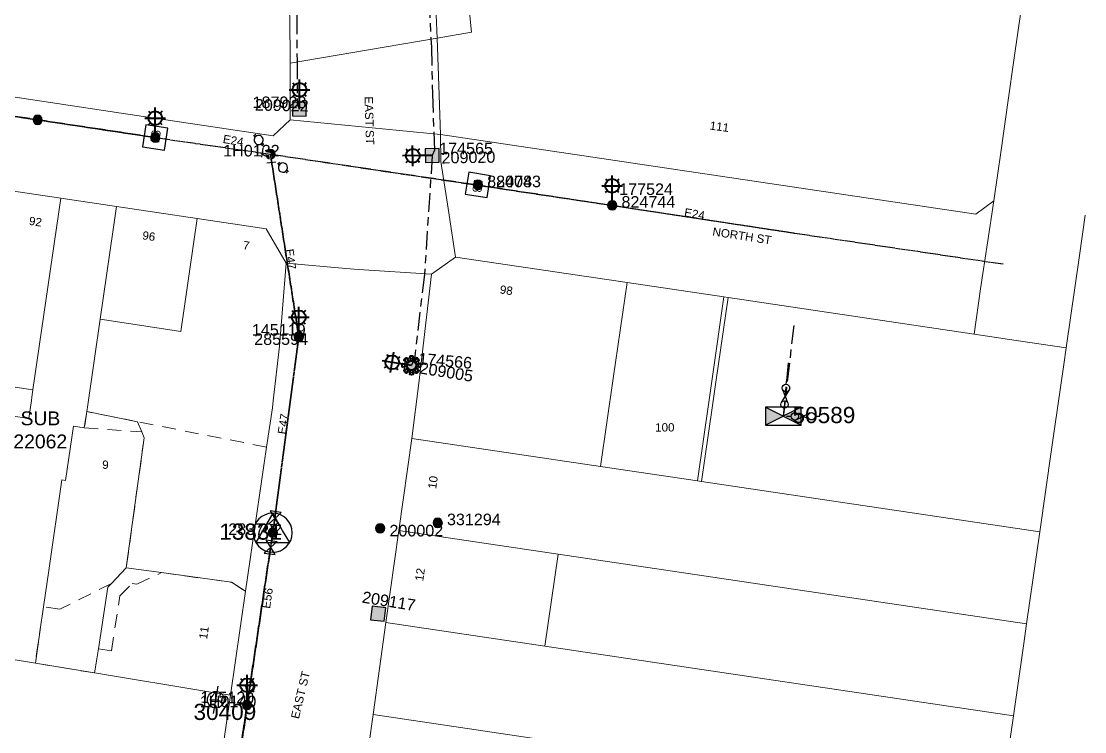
# Model space of a CAD drawing. Header units: metres. Extents: x 280706 to 281640, y 6137848 to 6138622.
# Drawn here: x 281097.3 to 281327.6, y 6138304.7 to 6138458.5 of the extents above; entities that cross this region are included whole.
import ezdxf
from ezdxf.enums import TextEntityAlignment as Align

# ---------------------------------------------------------------- set-up
doc = ezdxf.new("R2010")
doc.units = ezdxf.units.M
for name, pattern in [('Cable Exist OH', [1, 1, 0]), ('Cable Exist UG', [8.2, 4, -1.2, 1.8, -1.2]), ('Dash', [5, 3, -2])]:
    doc.linetypes.add(name, pattern=pattern)
doc.layers.get('0').update_dxf_attribs({"color": 6})
for name, color, linetype, lineweight in [('Cadastre Easements_SP_EXT', 9, 'Continuous', 5), ('Cadastre Land Parcels_SP_EXT', 9, 'Continuous', 5), ('Cadastre Roads_SP_EXT', 9, 'Continuous', 5)]:
    doc.layers.add(name, color=color, linetype=linetype, lineweight=lineweight)
for name, color, linetype in [('Equip_LV_EXT', 7, 'Continuous'), ('Equip_SP_HV_EXT', 7, 'Continuous'), ('Equip_SP_LV_EXT', 7, 'Continuous'), ('Equip_SP_SL_EXT', 7, 'Continuous'), ('Mains_HV_EXT', 7, 'Continuous'), ('Mains_LV_EXT', 7, 'Continuous'), ('Mains_SL_EXT', 7, 'Continuous'), ('Notes_HV_MISC', 7, 'Continuous'), ('OH_Details_SP_MISC', 7, 'Continuous'), ('Sub_SP_EXT', 7, 'Continuous'), ('Sub_SP_TR_HV_LV_EXT', 7, 'Continuous'), ('SupportsOH_SP_TR_HV_LV_SL_EXT', 7, 'Continuous'), ('SupportsUG_SP_LV_SL_EXT', 7, 'Continuous')]:
    doc.layers.add(name, color=color, linetype=linetype)
doc.styles.add('COLUMN_LABEL', font='arial.ttf')
doc.styles.add('HVSW_LABEL', font='arial.ttf')
doc.styles.add('iecARIAL', font='arial.ttf', dxfattribs={"height": 2})
doc.styles.add('POLE_LABEL', font='arial.ttf')
doc.styles.get("Standard").update_dxf_attribs({"font": 'arial.ttf'})

# ---------------------------------------------------------------- blocks, each defined once
blk = doc.blocks.new('SUB_POLE_EXT')
blk.add_wipeout([(0, 4.22), (0.42, 4.2), (0.83, 4.14), (1.21, 4.05), (1.62, 3.9), (1.99, 3.72), (2.35, 3.51), (2.68, 3.26), (2.99, 2.99), (3.28, 2.66), (3.52, 2.34), (3.76, 1.92), (3.9, 1.62), (4.04, 1.23), (4.18, 0.63), (4.22, 0), (4.18, -0.61), (4.06, -1.15), (3.9, -1.62), (3.58, -2.24), (3.22, -2.73), (2.97, -3.01), (2.68, -3.26), (2.36, -3.5), (2, -3.72), (1.64, -3.89), (1.25, -4.03), (0.82, -4.14), (0.42, -4.2), (0, -4.22), (-0.41, -4.2), (-0.8, -4.15), (-1.21, -4.05), (-1.62, -3.9), (-1.99, -3.73), (-2.35, -3.51), (-2.68, -3.26), (-2.96, -3.02), (-3.23, -2.72), (-3.51, -2.35), (-3.71, -2.01), (-3.91, -1.6), (-4.05, -1.21), (-4.16, -0.76), (-4.22, -0.14), (-4.21, 0.39), (-4.14, 0.83), (-4.03, 1.27), (-3.9, 1.63), (-3.71, 2.02), (-3.5, 2.37), (-3.28, 2.67), (-2.99, 2.99), (-2.68, 3.27), (-2.33, 3.52), (-1.98, 3.73), (-1.63, 3.9), (-1.2, 4.05), (-0.78, 4.15), (-0.4, 4.21)])
blk.add_line((2.16, 0.48), (2.16, 0.48, 0))
blk.add_lwpolyline([(-4.22, 0, 1), (4.22, 0, 1)], format="xyb", close=True)
blk.add_lwpolyline([(2.14, 0.52), (0, 4.22), (-3.66, -2.11), (3.66, -2.11)], close=True)
for tag, height, flags, p in [('ASSET_NUM', 3.5, 8, (2, 2)), ('STREET_CODE', 0.2, 9, (1.5, 0)), ('CONSTRUCTED_VOLTAGE', 0.2, 9, (1.5, -0.2)), ('OPERATING_VOLTAGE', 0.2, 9, (1.5, -0.6)), ('OPERATED_BY', 0.2, 9, (1.5, -0.8)), ('ORIENTATION', 0.2, 9, (1.5, -1.2)), ('OWNED_BY', 0.2, 9, (1.5, -1.4)), ('SECONDARY_VOLTAGE', 0.2, 9, (1.5, -1.6)), ('STATE', 0.2, 9, (1.5, -1.8)), ('SUBSTATION_TYPE', 0.2, 9, (1.5, -2)), ('NO_PHASES', 0.2, 9, (1.5, -0.4)), ('MAINTAINED_BY', 0.2, 9, (1.5, -1)), ('USAGE', 0.2, 9, (1.5, -2.2)), ('LEGEND', 0.2, 9, (1.5, -2.4)), ('STREETNAME', 0.2, 9, (1.5, -2.8)), ('SUBURB', 0.2, 9, (1.5, -3)), ('Z', 0.2, 1, (1.5, -3.4)), ('LOCATION', 0.2, 9, (1.5, -2.6)), ('NOTES', 0.2, 9, (1.5, -3.2))]:
    blk.add_attdef(tag, text='', height=height, dxfattribs=dict(flags=flags)).set_placement(p, align=Align.MIDDLE_LEFT)
blk = doc.blocks.new('SUB_PADMOUNT_EXT')
for points in [[(0, 0), (-3.84, 1.92), (-3.84, -1.92)], [(0, 0), (3.84, 1.92), (3.84, -1.92)]]:
    blk.add_hatch(color=256).paths.add_polyline_path(points)
for p, q in [((3.84, 1.92), (-3.84, -1.92)), ((-3.84, 1.92), (3.84, -1.92))]:
    blk.add_line(p, q)
blk.add_lwpolyline([(-3.84, -1.92), (3.84, -1.92), (3.84, 1.92), (-3.84, 1.92)], close=True)
for tag, height, flags, p in [('ASSET_NUM', 3.5, 8, (2, 2)), ('STREET_CODE', 0.2, 9, (1.5, 0)), ('CONSTRUCTED_VOLTAGE', 0.2, 9, (1.5, -0.2)), ('OPERATING_VOLTAGE', 0.2, 9, (1.5, -0.6)), ('ORIENTATION', 0.2, 9, (1.5, -0.8)), ('OWNED_BY', 0.2, 9, (1.5, -1)), ('OPERATED_BY', 0.2, 9, (1.5, -1.2)), ('SECONDARY_VOLTAGE', 0.2, 9, (1.5, -1.6)), ('STATE', 0.2, 9, (1.5, -1.8)), ('SUBSTATION_TYPE', 0.2, 9, (1.5, -2.2)), ('NO_PHASES', 0.2, 9, (1.5, -0.4)), ('MAINTAINED_BY', 0.2, 9, (1.5, -1.4)), ('PARENT', 0.2, 9, (1.5, -2)), ('USAGE', 0.2, 9, (1.5, -2.4)), ('STREETNAME', 0.2, 9, (1.5, -3)), ('SUBURB', 0.2, 9, (1.5, -3.2)), ('Z', 0.2, 1, (1.5, -3.6)), ('LEGEND', 0.2, 9, (1.5, -2.6)), ('LOCATION', 0.2, 9, (1.5, -2.8)), ('NOTES', 0.2, 9, (1.5, -3.4))]:
    blk.add_attdef(tag, text='', height=height, dxfattribs=dict(flags=flags)).set_placement(p, align=Align.MIDDLE_LEFT)
blk = doc.blocks.new('COLUMN_EXT')
blk.add_hatch(color=256).paths.add_polyline_path([(-1.49, 1.48), (-1.49, -1.49), (1.48, -1.49), (1.48, 1.48)])
blk.add_lwpolyline([(-1.49, -1.49), (1.48, -1.49), (1.48, 1.48), (-1.49, 1.48)], close=True)
for tag, height, style, flags, p in [('ASSET_NUM', 2.5, 'COLUMN_LABEL', 8, (2, 2)), ('STRUCTURE_PLANT_NUMBER', 0.2, 'POLE_LABEL', 9, (1.81, 0.03)), ('STREET_CODE', 0.2, 'COLUMN_LABEL', 9, (1.81, -0.2))]:
    blk.add_attdef(tag, text='', height=height, dxfattribs=dict(style=style, flags=flags)).set_placement(p, align=Align.MIDDLE_LEFT)
at = {"flags": 1}
blk.add_attdef('Z', (1.81, -2.35), '', height=0.2, dxfattribs=at)
at = {"flags": 9}
for tag, p in [('COLUMN_TYPE', (1.81, -0.4)), ('OWNED_BY', (1.81, -0.6)), ('STATE', (1.81, -0.8)), ('USAGE', (1.81, -1)), ('STREETNAME', (1.81, -1.6)), ('SUBURB', (1.81, -1.8)), ('LEGEND', (1.81, -1.2)), ('LOCATION', (1.81, -1.4)), ('NOTES', (1.81, -2))]:
    blk.add_attdef(tag, text='', height=0.2, dxfattribs=at).set_placement(p, align=Align.MIDDLE_LEFT)
blk = doc.blocks.new('LV_OH_LINKS_OPEN_EXT')
for p, q in [((-0.17, 4.97), (-0.17, 5.46)), ((0.17, 4.97), (0.17, 5.46)), ((-0.17, 3), (-0.17, 2.5)), ((0.17, 3), (0.17, 2.5))]:
    blk.add_line(p, q)
blk.add_lwpolyline([(0, 2.99, 1), (0, 4.98, 1)], format="xyb", close=True)
at = {"flags": 9}
for tag, p in [('ACTUAL_STATUS', (0, 0)), ('CONSTRUCTED_VOLTAGE', (0, -0.2)), ('OPERATING_VOLTAGE', (0, -0.6)), ('ORIENTATION', (0, -0.8)), ('OWNED_BY', (0, -1)), ('STATE', (0, -1.2)), ('SWITCH_TYPE', (0, -1.4)), ('NO_PHASES', (0, -0.4)), ('USAGE', (0, -1.6)), ('LEGEND', (0, -1.8)), ('NOTES', (0, -2))]:
    blk.add_attdef(tag, text='', height=0.2, dxfattribs=at).set_placement(p, align=Align.MIDDLE_LEFT)
at = {"flags": 1}
blk.add_attdef('Z', (0, 0), '', height=0.2, dxfattribs=at)
blk = doc.blocks.new('LV_OH_LINKS_DISTFUSE_EXT')
for p, q in [((0, 0), (0.96, 0)), ((3.84, 0), (4.8, 0))]:
    blk.add_line(p, q)
blk.add_lwpolyline([(3.84, -1.2), (3.84, 1.2), (0.96, -1.2), (0.96, 1.2)], close=True)
at = {"flags": 9}
for tag, p in [('ACTUAL_STATUS', (0, 0)), ('CONSTRUCTED_VOLTAGE', (0, -0.2)), ('OPERATING_VOLTAGE', (0, -0.6)), ('ORIENTATION', (0, -0.8)), ('OWNED_BY', (0, -1)), ('STATE', (0, -1.2)), ('SWITCH_TYPE', (0, -1.4)), ('NO_PHASES', (0, -0.4)), ('USAGE', (0, -1.6)), ('NOTES', (0, -1.8))]:
    blk.add_attdef(tag, text='', height=0.2, dxfattribs=at).set_placement(p, align=Align.MIDDLE_LEFT)
at = {"flags": 1}
blk.add_attdef('Z', (0, 0), '', height=0.2, dxfattribs=at)
blk = doc.blocks.new('SL_LANTERN_EXT')
at = {"lineweight": 40}
for p, q in [((-1.46, 5.68), (-1.06, 5.28)), ((0, 1.97), (0, 6.47)), ((1.46, 5.68), (1.06, 5.28)), ((-2.25, 4.22), (2.25, 4.22)), ((-1.46, 2.76), (-1.06, 3.16)), ((0, 0), (0, 2.72)), ((1.46, 2.76), (1.06, 3.16))]:
    blk.add_line(p, q, dxfattribs=at)
blk.add_circle((0, 4.22), 1.5, dxfattribs=at)
at = {"style": 'iecARIAL', "flags": 8}
blk.add_attdef('ASSET_NUM', (1.5, 1.5), '', height=2.5, dxfattribs=at)
for tag, p, height, flags in [('OPERATING_VOLTAGE', (0.98, -1.65), 0.2, 9), ('ORIENTATION', (0.98, -1.85), 0.2, 9), ('OWNED_BY', (0.98, -2.05), 0.2, 9), ('STATE', (0.98, -2.25), 0.2, 9), ('CONSTRUCTED_VOLTAGE', (0.98, -0.65), 0.2, 9), ('CONTROL_TYPE', (0.98, -0.85), 0.2, 9), ('LANTERN_PURPOSE', (0.98, -1.05), 0.2, 9), ('LANTERN_TYPE', (0.98, -1.25), 0.2, 9), ('NO_PHASES', (0.98, -1.45), 0.2, 9), ('USAGE', (0.98, -2.45), 0.2, 9), ('LNUMBER', (2.18, -3.25), 2.5, 8), ('CEXIST', (0.98, -2.65), 0.2, 9), ('CNEW', (0.98, -2.85), 0.2, 9), ('CNUMBER', (0.98, -3.05), 0.2, 9), ('CREMOVE', (0.98, -3.25), 0.2, 9), ('CREPLACE', (0.98, -3.45), 0.2, 9), ('LKINGHEIGHT', (0.98, -3.65), 0.2, 9), ('LBRACKET', (0.98, -3.85), 0.2, 9), ('LBRACKETVOCAB', (0.98, -4.05), 0.2, 9), ('LCATEGORY', (0.98, -4.25), 0.2, 9), ('LCHARGE1', (0.98, -4.45), 0.2, 9), ('LCHARGE1PERCENT', (0.98, -4.65), 0.2, 9), ('LCHARGE2', (0.98, -4.85), 0.2, 9), ('LCHARGE2PERCENT', (0.98, -5.05), 0.2, 9), ('LCHARGE3', (0.98, -5.25), 0.2, 9), ('LCHARGE3PERCENT', (0.98, -5.45), 0.2, 9), ('LEXIST', (0.98, -5.65), 0.2, 9), ('LLAMP', (0.98, -5.85), 0.2, 9), ('LLAMPVOCAB', (0.98, -6.05), 0.2, 9), ('LMAST', (0.98, -6.25), 0.2, 9), ('LMASTVOCAB', (0.98, -6.45), 0.2, 9), ('LNEW', (0.98, -6.65), 0.2, 9), ('LANTNUMBER', (0.98, -6.85), 0.2, 9), ('STREETNAME', (0.98, -9.25), 0.2, 9), ('LOUTREACH', (0.98, -7.25), 0.2, 9), ('LOUTREACHVOCAB', (0.98, -7.45), 0.2, 9), ('LRATECODE', (0.98, -7.65), 0.2, 9), ('LREMOVE', (0.98, -7.85), 0.2, 9), ('LREPLACE', (0.98, -8.05), 0.2, 9), ('LTYPE', (0.98, -8.25), 0.2, 9), ('LTYPEVOCAB', (0.98, -8.45), 0.2, 9), ('LEGEND', (0.98, -8.65), 0.2, 9), ('LOCATION', (0.98, -8.85), 0.2, 9), ('NOTES', (0.98, -9.05), 0.2, 9), ('SUBURB', (0.98, -9.45), 0.2, 1)]:
    blk.add_attdef(tag, p, '', height=height, dxfattribs=dict(flags=flags))
blk = doc.blocks.new('SL_NIGHTWATCH_EXT')
at = {"lineweight": 40}
h = blk.add_hatch(color=256, dxfattribs=at)
h.paths.add_polyline_path([(0.39, 1.96, 0.098491), (-0.39, 1.96), (-0.2, 0.98, -0.098491), (0.19, 0.98)])
h.paths.add_polyline_path([(0.55, 0.83, -0.098491), (0.83, 0.56), (1.66, 1.11, 0.098491), (1.11, 1.66)])
h.paths.add_polyline_path([(0.98, 0.2, -0.098491), (0.98, -0.19), (1.96, -0.39, 0.098491), (1.96, 0.39)])
h.paths.add_polyline_path([(0.83, -0.55, -0.098491), (0.56, -0.83), (1.11, -1.66, 0.098491), (1.66, -1.11)])
h.paths.add_polyline_path([(-0.19, -0.98), (-0.39, -1.96, 0.098491), (0.39, -1.96), (0.2, -0.98, -0.098491)])
h.paths.add_polyline_path([(-0.83, -0.56), (-1.66, -1.11, 0.098491), (-1.11, -1.66), (-0.55, -0.83, -0.098491)])
h.paths.add_polyline_path([(-0.98, 0.19), (-1.96, 0.39, 0.098491), (-1.96, -0.39), (-0.98, -0.2, -0.098491)])
h.paths.add_polyline_path([(-1.11, 1.66, 0.098491), (-1.66, 1.11), (-0.83, 0.55, -0.098491), (-0.56, 0.83)])
for p, q in [((-1.16, 1.63), (-1.16, 1.63, 0)), ((-1.1, 1.64), (-1.1, 1.64, 0)), ((1.08, 1.63), (1.08, 1.63, 0)), ((-0.86, -0.57), (-0.86, -0.57, 0)), ((0.82, -0.57), (0.82, -0.57, 0)), ((1.13, -1.65), (1.13, -1.65, 0)), ((1.96, -0.37), (1.96, -0.37, 0))]:
    blk.add_line(p, q, dxfattribs=at)
for points in [[(-0.98, 0.19, 0.098491), (-0.98, -0.2), (-1.96, -0.39, -0.098491), (-1.96, 0.39)], [(-0.56, 0.83, 0.098491), (-0.83, 0.55), (-1.66, 1.11, -0.098491), (-1.11, 1.66)], [(-0.2, 0.98, -0.098491), (0.19, 0.98), (0.39, 1.96, 0.098491), (-0.39, 1.96)], [(0.83, 0.56), (1.66, 1.11, 0.098491), (1.11, 1.66), (0.55, 0.83, -0.098491)], [(0.98, -0.19), (1.96, -0.39, 0.098491), (1.96, 0.39), (0.98, 0.2, -0.098491)], [(-0.83, -0.56, 0.098491), (-0.55, -0.83), (-1.11, -1.66, -0.098491), (-1.66, -1.11)], [(0.2, -0.98), (0.39, -1.96, -0.098491), (-0.39, -1.96), (-0.19, -0.98, 0.098491)], [(0.56, -0.83), (1.11, -1.66, 0.098491), (1.66, -1.11), (0.83, -0.55, -0.098491)]]:
    blk.add_lwpolyline(points, format="xyb", close=True, dxfattribs=at)
blk.add_circle((0, 0), 1, dxfattribs=at)
blk = doc.blocks.new('POLE_EXT')
blk.add_hatch(color=256).paths.add_polyline_path([(-1, 0, 1), (1, 0, 1)])
blk.add_lwpolyline([(-1, 0, 1), (1, 0, 1)], format="xyb", close=True)
for tag, height, flags, p in [('pNumber', 2.5, 8, (-17.84, 2.07)), ('OWNED_BY', 0.2, 9, (1.35, -0.4)), ('SPECIAL_USE', 0.2, 9, (1.35, -0.8)), ('STATE', 0.2, 9, (1.35, -1)), ('cLV', 0.2, 9, (1.35, -1.4)), ('hDepth', 0.2, 9, (1.35, -1.6)), ('hDia', 0.2, 9, (1.35, -1.8)), ('cHV', 0.2, 9, (1.35, -2)), ('PARENT', 0.2, 9, (1.35, -0.6)), ('USAGE', 0.2, 9, (1.35, -1.2)), ('LBRACKET', 0.2, 9, (1.35, -2.2)), ('LExisting', 0.2, 9, (1.35, -2.4)), ('cLinedev', 0.2, 9, (1.35, -3.4)), ('pExisting', 0.2, 9, (1.35, -3.8)), ('pFooting', 0.2, 9, (1.35, -4.4)), ('pNew', 0.2, 9, (1.35, -4.6)), ('LANTNUMBER', 0.2, 9, (1.35, -2.6)), ('LOther', 0.2, 9, (1.35, -2.8)), ('LRemove', 0.2, 9, (1.35, -3)), ('LEGEND', 0.2, 9, (1.35, -3.2)), ('LOCATION', 0.2, 9, (1.35, -3.6)), ('PFNUMBER', 0.2, 9, (1.35, -4)), ('NEWPFNUMBER', 0.2, 9, (1.35, -4.2)), ('pRelocate', 0.2, 9, (1.35, -5)), ('pRemove', 0.2, 9, (1.35, -5.2)), ('pReplace', 0.2, 9, (1.35, -5.4)), ('pStay', 0.2, 9, (1.35, -5.6)), ('pType', 0.2, 9, (1.35, -5.8)), ('cspan', 0.2, 9, (1.35, -6)), ('STREETNAME', 0.2, 9, (1.35, -6.2)), ('SUBURB', 0.2, 9, (1.35, -6.4)), ('NOTES', 0.2, 9, (1.35, -6.6)), ('MAINTAINED_BY', 0.2, 9, (1.36, -6.81)), ('OPERATED_BY', 0.2, 9, (1.36, -7.01))]:
    blk.add_attdef(tag, text='', height=height, dxfattribs=dict(flags=flags)).set_placement(p, align=Align.MIDDLE_LEFT)
at = {"style": 'POLE_LABEL'}
for tag, height, flags, p in [('ASSET_NUM', 2.5, 8, (2, 2)), ('STRUCTURE_PLANT_NUMBER', 0.2, 9, (1.35, 0.03)), ('STREET_CODE', 0.2, 9, (1.35, -0.2))]:
    blk.add_attdef(tag, text='', height=height, dxfattribs=dict(at, flags=flags)).set_placement(p, align=Align.MIDDLE_LEFT)
at = {"flags": 1}
blk.add_attdef('Z', (1.35, -7.33), '', height=0.2, dxfattribs=at)
blk = doc.blocks.new('LV_UG_DFUSE_CLOSED_EXT')
for points in [[(1, 0), (0, 0)], [(5.04, 0.73), (2.16, -0.72)], [(5.05, -0.71), (2.16, 0.72)], [(6.2, 0.01), (7.2, 0.01)]]:
    blk.add_lwpolyline(points)
for centre in [(1.8, 0), (5.4, 0.01)]:
    blk.add_circle(centre, 0.8)
at = {"flags": 9}
for tag, p in [('ACTUAL_STATUS', (0, 0)), ('CONSTRUCTED_VOLTAGE', (0, -0.2)), ('OPERATING_VOLTAGE', (0, -0.6)), ('ORIENTATION', (0, -0.8)), ('STATE', (0, -1)), ('SWITCH_TYPE', (0, -1.2)), ('NO_PHASES', (0, -0.4)), ('USAGE', (0, -1.4)), ('NOTES', (0, -1.6))]:
    blk.add_attdef(tag, text='', height=0.2, dxfattribs=at).set_placement(p, align=Align.MIDDLE_LEFT)
at = {"flags": 1}
blk.add_attdef('Z', (0, 0), '', height=0.2, dxfattribs=at)
blk = doc.blocks.new('HV_ABS_CLOSED_EXT')
blk.add_line((-3, 6.87), (3, 6.87))
blk.add_circle((0, 6.87), 1.8)
at = {"style": 'HVSW_LABEL'}
for tag, height, flags, p in [('ASSET_NUM', 3.5, 8, (2, 2)), ('STREET_CODE', 0.2, 9, (0, -0.2))]:
    blk.add_attdef(tag, text='', height=height, dxfattribs=dict(at, flags=flags)).set_placement(p, align=Align.MIDDLE_LEFT)
at = {"flags": 1}
blk.add_attdef('Z', (0, 0), '', height=0.2, dxfattribs=at)
at = {"flags": 9}
for tag, p in [('ACTUAL_STATUS', (0, -0.4)), ('CONSTRUCTED_VOLTAGE', (0, -0.6)), ('OPERATING_VOLTAGE', (0, -1)), ('ORIENTATION', (0, -1.2)), ('OWNED_BY', (0, -1.4)), ('STATE', (0, -1.6)), ('SWITCH_TYPE', (0, -1.8)), ('NO_PHASES', (0, -0.8)), ('USAGE', (0, -2)), ('LEGEND', (0, -2.2)), ('LOCATION', (0, -2.4)), ('STREETNAME', (0, -2.6)), ('SUBURB', (0, -2.8)), ('NOTES', (0, -3))]:
    blk.add_attdef(tag, text='', height=0.2, dxfattribs=at).set_placement(p, align=Align.MIDDLE_LEFT)
blk = doc.blocks.new('HV_LOAD_BREAK_EXT')
blk.add_lwpolyline([(-2.4, -2.4), (2.4, -2.4), (2.4, 2.4), (-2.4, 2.4)], close=True)
at = {"insert": (-1.1, 0.99), "char_height": 2, "width": 2.9628, "attachment_point": 1}
blk.add_mtext('{\\Fisocp|c0;LB}', dxfattribs=at)
for tag, height, flags, p in [('ASSET_NUM', 2.5, 8, (2, 2)), ('STREET_CODE', 0.2, 9, (1.5, 0)), ('ACTUAL_STATUS', 0.2, 9, (1.5, -0.2)), ('CONSTRUCTED_VOLTAGE', 0.2, 9, (1.5, -0.4)), ('OPERATING_VOLTAGE', 0.2, 9, (1.5, -0.8)), ('ORIENTATION', 0.2, 9, (1.5, -1)), ('OWNED_BY', 0.2, 9, (1.5, -1.2)), ('OPERATED_BY', 0.2, 9, (1.5, -1.4)), ('STATE', 0.2, 9, (1.5, -1.8)), ('SWITCH_TYPE', 0.2, 9, (1.5, -2)), ('NO_PHASES', 0.2, 9, (1.5, -0.6)), ('MAINTAINED_BY', 0.2, 9, (1.5, -1.6)), ('USAGE', 0.2, 9, (1.5, -2.2)), ('LEGEND', 0.2, 9, (1.5, -2.4)), ('STREETNAME', 0.2, 9, (1.5, -2.8)), ('SUBURB', 0.2, 9, (1.5, -3)), ('Z', 0.2, 1, (1.5, -3.6)), ('LOCATION', 0.2, 9, (1.5, -2.6)), ('NOTES', 0.2, 9, (1.5, -3.2)), ('LABEL_ALIGNMENT', 0.2, 9, (1.5, -3.4))]:
    blk.add_attdef(tag, text='', height=height, dxfattribs=dict(flags=flags)).set_placement(p, align=Align.MIDDLE_LEFT)
blk = doc.blocks.new('End Shackle_EXT')
at = {"flags": 9}
blk.add_attdef('NOTES', text='', height=0.2, dxfattribs=at).set_placement((0, -1.6), align=Align.MIDDLE_LEFT)
blk.add_wipeout([(0, 0.25), (1.81, 0.25), (1.82, -0.25), (0, -0.25)])
blk.add_line((1.81, -1), (1.81, 1))
at = {"flags": 1}
blk.add_attdef('Z', (0, 0), '', height=0.2, dxfattribs=at)
at = {"flags": 9}
for tag, p in [('CONNECTOR_TYPE', (0, 0)), ('CONSTRUCTED_VOLTAGE', (0, -0.2)), ('OPERATING_VOLTAGE', (0, -0.6)), ('ORIENTATION', (0, -0.8)), ('OWNED_BY', (0, -1)), ('STATE', (0, -1.2)), ('NO_PHASES', (0, -0.4)), ('USAGE', (0, -1.4))]:
    blk.add_attdef(tag, text='', height=0.2, dxfattribs=at).set_placement(p, align=Align.MIDDLE_LEFT)

msp = doc.modelspace()

# ---------------------------------------------------------------- linework, layer by layer
at = {"layer": 'Cadastre Land Parcels_SP_EXT', "linetype": 'Continuous'}
for points in [[(281155.26, 6138460.75), (281148.73, 6138499.19), (281138.47, 6138497.57), (281128.79, 6138496.04), (281099.62, 6138491.17), (281079.63, 6138487.52), (281073.71, 6138486.43), (281070.44, 6138481.82), (281076.72, 6138444.9), (281086.99, 6138443.36), (281097.4, 6138441.8), (281118.92, 6138438.59), (281151.82, 6138433.67), (281155.54, 6138437.14), (281155.5, 6138449.4), (281155.47, 6138459.54), (281155.26, 6138460.75)], [(281099.48, 6138376.33), (281099.59, 6138377.08), (281099.82, 6138378.69), (281087.76, 6138380.49), (281081.82, 6138381.38), (281087.85, 6138422.86), (281075.56, 6138424.69), (281072.11, 6138422.12), (281065.59, 6138377.47), (281075.89, 6138375.94), (281098.92, 6138372.5), (281099.48, 6138376.33)], [(281105.85, 6138420.17), (281094.65, 6138421.84), (281093.79, 6138421.97), (281087.76, 6138380.49), (281099.82, 6138378.69), (281105.85, 6138420.17)], [(281111.46, 6138373.95), (281111.67, 6138375.46), (281114.36, 6138393.94), (281117.91, 6138418.38), (281105.85, 6138420.17), (281099.82, 6138378.69), (281099.59, 6138377.08), (281099.48, 6138376.33), (281098.92, 6138372.5), (281075.89, 6138375.94), (281065.59, 6138377.47), (281065.38, 6138376.03), (281058.19, 6138326.4), (281100.34, 6138319.51), (281101.68, 6138328.84), (281101.81, 6138329.7), (281102.09, 6138331.68), (281103.22, 6138339.54), (281106.06, 6138359.16), (281106.86, 6138359.04), (281108.58, 6138370.79), (281110.94, 6138370.44), (281111.46, 6138373.95)], [(281135.4, 6138415.77), (281117.91, 6138418.38), (281114.36, 6138393.94), (281131.85, 6138391.33), (281135.4, 6138415.77)], [(281228.51, 6138401.9), (281191.31, 6138407.42), (281186.12, 6138403.7), (281183.4, 6138380.11), (281181.87, 6138368.14), (281222.78, 6138362.06), (281225.52, 6138381.1), (281228.51, 6138401.9)], [(281249.47, 6138398.78), (281228.51, 6138401.9), (281225.52, 6138381.1), (281222.78, 6138362.06), (281243.74, 6138358.95), (281246.27, 6138376.53), (281246.99, 6138381.55), (281249.47, 6138398.78)], [(281250.38, 6138398.65), (281249.47, 6138398.78), (281246.99, 6138381.55), (281246.27, 6138376.53), (281243.74, 6138358.95), (281244.65, 6138358.81), (281246.95, 6138374.79), (281247.74, 6138380.33), (281250.38, 6138398.65)], [(281303.7, 6138390.72), (281250.38, 6138398.65), (281247.74, 6138380.33), (281246.95, 6138374.79), (281244.65, 6138358.81), (281317.9, 6138347.93), (281320.46, 6138365.73), (281323.1, 6138384.15), (281323.62, 6138387.76), (281312.81, 6138389.37), (281303.7, 6138390.72)], [(281122.45, 6138371.78), (281111.46, 6138373.95), (281110.94, 6138370.44), (281108.58, 6138370.79), (281106.86, 6138359.04), (281106.06, 6138359.16), (281103.22, 6138339.54), (281102.09, 6138331.68), (281101.81, 6138329.7), (281101.68, 6138328.84), (281100.34, 6138319.51), (281113.18, 6138317.38), (281113.99, 6138322.62), (281116.05, 6138335.94), (281116.83, 6138336.77), (281120.03, 6138340.15), (281123.91, 6138368.28), (281123.38, 6138369.56), (281122.45, 6138371.78)], [(281222.78, 6138362.06), (281181.87, 6138368.14), (281179.08, 6138348.22), (281213.58, 6138343.09), (281315.05, 6138328.01), (281317.9, 6138347.93), (281244.65, 6138358.81), (281243.74, 6138358.95), (281222.78, 6138362.06)], [(281213.58, 6138343.09), (281179.08, 6138348.22), (281176.27, 6138328.29), (281210.69, 6138323.18), (281213.58, 6138343.09)], [(281315.05, 6138328.01), (281213.58, 6138343.09), (281210.69, 6138323.18), (281312.19, 6138308.1), (281314.44, 6138323.78), (281315.05, 6138328.01)], [(281145.87, 6138335.07), (281142.81, 6138337.01), (281127.68, 6138339.1), (281120.03, 6138340.15), (281116.83, 6138336.77), (281116.05, 6138335.94), (281113.99, 6138322.62), (281113.18, 6138317.38), (281138.38, 6138313.22), (281142.6, 6138312.59), (281145.87, 6138335.07)], [(281210.69, 6138323.18), (281176.27, 6138328.29), (281173.48, 6138308.36), (281309.33, 6138288.18), (281312.19, 6138308.1), (281210.69, 6138323.18)], [(281142.6, 6138312.59), (281138.38, 6138313.22), (281113.18, 6138317.38), (281100.34, 6138319.51), (281058.19, 6138326.4), (281057.96, 6138324.82), (281052.42, 6138286.53), (281136.81, 6138272.77), (281142.6, 6138312.59)], [(281309.33, 6138288.18), (281173.48, 6138308.36), (281170.68, 6138288.44), (281306.47, 6138268.27), (281309.33, 6138288.18)]]:
    msp.add_lwpolyline(points, close=True, dxfattribs=at)
for points in [[(281193.76, 6138466.1), (281194.83, 6138456.08), (281187.34, 6138454.81), (281187.8, 6138442.47), (281188.11, 6138433.92), (281304.07, 6138416.68), (281307.93, 6138419.59), (281309.5, 6138430.57), (281310.97, 6138440.85), (281312.35, 6138450.54), (281313.77, 6138460.52)], [(281327.74, 6138416.46), (281326.49, 6138407.76), (281323.62, 6138387.76), (281323.1, 6138384.15), (281320.46, 6138365.73), (281317.9, 6138347.93), (281315.05, 6138328.01), (281314.44, 6138323.78), (281312.19, 6138308.1), (281309.33, 6138288.18), (281306.47, 6138268.27), (281303.6, 6138248.27), (281300.51, 6138226.71), (281298.79, 6138214.77), (281575, 6138167.51)]]:
    msp.add_lwpolyline(points, dxfattribs=at)
at = {"layer": 'Cadastre Roads_SP_EXT', "linetype": 'Continuous'}
for points in [[(281194.83, 6138456.08), (281193.76, 6138466.1), (281186.97, 6138464.95), (281187.17, 6138459.87), (281187.34, 6138454.81), (281194.83, 6138456.08)], [(281187.8, 6138442.47), (281187.34, 6138454.81), (281168.68, 6138451.64), (281155.5, 6138449.4), (281155.54, 6138437.14), (281188.11, 6138433.92), (281187.8, 6138442.47)], [(281188.11, 6138433.92), (281188.16, 6138428.09), (281189.78, 6138417.93), (281191.31, 6138407.42), (281228.51, 6138401.9), (281249.47, 6138398.78), (281250.38, 6138398.65), (281303.7, 6138390.72), (281305.08, 6138400.56), (281306.59, 6138410.53), (281307.93, 6138419.59), (281304.07, 6138416.68), (281188.11, 6138433.92)]]:
    msp.add_lwpolyline(points, close=True, dxfattribs=at)
at = {"layer": 'Mains_HV_EXT', "linetype": 'Cable Exist OH'}
for points in [[(280806.82, 6138481.23), (281100.83, 6138437.12)], [(281100.83, 6138437.12), (281126.31, 6138433.29)], [(281196.2, 6138423.04), (281264.85, 6138412.6)], [(281136.5, 6138244.05), (281146.19, 6138310.45)]]:
    msp.add_lwpolyline(points, dxfattribs=at)
at = {"layer": 'Mains_HV_EXT', "linetype": 'Cable Exist UG'}
msp.add_lwpolyline([(281263.39, 6138384.51), (281262.35, 6138372.97)], dxfattribs=at)
at = {"layer": 'Mains_LV_EXT', "linetype": 'Cable Exist OH'}
for points in [[(281079.16, 6138440.38), (281100.83, 6138437.12)], [(281225.29, 6138418.61), (281264.85, 6138412.6)], [(281141.57, 6138278.07), (281146.18, 6138310.41)]]:
    msp.add_lwpolyline(points, dxfattribs=at)
at = {"layer": 'Mains_LV_EXT', "linetype": 'Cable Exist UG'}
msp.add_lwpolyline([(281264.6, 6138392.57), (281262.35, 6138372.97)], dxfattribs=at)
at = {"layer": 'Mains_SL_EXT', "linetype": 'Cable Exist UG'}
for points in [[(281151.16, 6138497.2), (281151, 6138495.17), (281151, 6138495.17), (281156.76, 6138460.96), (281156.98, 6138459.65), (281157.01, 6138449.92), (281157.04, 6138440.53), (281157.54, 6138439.42)], [(281184.82, 6138465.68), (281185.59, 6138463.21), (281185.59, 6138463.21), (281186.01, 6138454.71), (281186.11, 6138452.88), (281186.11, 6138452.88), (281186.34, 6138442.71), (281186.77, 6138430.54), (281186.3, 6138429.41)], [(281186.3, 6138429.41), (281184.6, 6138403.64), (281184.6, 6138403.64), (281182.53, 6138385.91), (281181.81, 6138383.95)]]:
    msp.add_lwpolyline(points, dxfattribs=at)
at = {"layer": 'Mains_SL_EXT', "linetype": 'Cable Exist OH'}
for points in [[(281126.31, 6138433.29), (281079.16, 6138440.38)], [(281225.29, 6138418.61), (281264.85, 6138412.6), (281309.94, 6138405.92)], [(281146.23, 6138310.49), (281141.57, 6138278.07)]]:
    msp.add_lwpolyline(points, dxfattribs=at)
at = {"layer": 'OH_Details_SP_MISC', "color": 7, "linetype": 'Continuous', "flags": 128}
msp.add_lwpolyline([(280973.86, 6138456.17), (281033.53, 6138447.11), (281079.16, 6138440.38), (281100.83, 6138437.12), (281126.31, 6138433.29)], dxfattribs=at)

# ---------------------------------------------------------------- block references
at = {"layer": 'Equip_LV_EXT'}
for p, rotation in [((281262.43, 6138373.69), 84.73345932043114), ((281263.05, 6138372.93), 0.06271609015051656)]:
    msp.add_blockref('LV_UG_DFUSE_CLOSED_EXT', p, dxfattribs=dict(at, rotation=rotation))
at = {"layer": 'Equip_SP_HV_EXT', "rotation": 81.3373449414857}
msp.add_blockref('HV_LOAD_BREAK_EXT', (281126.31, 6138433.29), dxfattribs=at)
at = {"layer": 'Equip_SP_HV_EXT'}
ref = msp.add_blockref('HV_LOAD_BREAK_EXT', (281196.2, 6138423.04), dxfattribs=dict(at, rotation=260.7419026233144))
ref.add_attrib('ASSET_NUM', '88008', dxfattribs={"layer": '0', "height": 2.5}).set_placement((281198.2, 6138423.79), align=Align.MIDDLE_LEFT)
ref = msp.add_blockref('HV_ABS_CLOSED_EXT', (281146.19, 6138310.45), dxfattribs=dict(at, rotation=80.45336939964449))
ref.add_attrib('ASSET_NUM', '30409', dxfattribs={"layer": '0', "height": 3.5, "style": 'HVSW_LABEL'}).set_placement((281148.19, 6138310.7), align=Align.TOP_RIGHT)
at = {"layer": 'Equip_SP_LV_EXT'}
for p, rotation in [((281151.25, 6138429.7), 39.72022224250026), ((281151.25, 6138429.7), 223.184233402793), ((281146.19, 6138310.45), 350.3087049646187)]:
    msp.add_blockref('LV_OH_LINKS_OPEN_EXT', p, dxfattribs=dict(at, rotation=rotation))
at = {"layer": 'Equip_SP_SL_EXT'}
ref = msp.add_blockref('SL_LANTERN_EXT', (281157.54, 6138439.42), dxfattribs=at)
ref.add_attrib('ASSET_NUM', '187928', dxfattribs={"layer": '0', "height": 2.5, "style": 'iecARIAL'}).set_placement((281159.04, 6138440.92), align=Align.MIDDLE_RIGHT)
for name, p in [('SL_LANTERN_EXT', (281126.31, 6138433.29)), ('SL_NIGHTWATCH_EXT', (281181.81, 6138383.95))]:
    msp.add_blockref(name, p, dxfattribs=at)
ref = msp.add_blockref('SL_LANTERN_EXT', (281186.3, 6138429.41), dxfattribs=dict(at, rotation=90.85271196291895))
ref.add_attrib('ASSET_NUM', '174565', dxfattribs={"layer": '0', "height": 2.5, "style": 'iecARIAL'}).set_placement((281187.8, 6138430.91), align=Align.MIDDLE_LEFT)
ref = msp.add_blockref('SL_LANTERN_EXT', (281225.29, 6138418.61), dxfattribs=at)
ref.add_attrib('ASSET_NUM', '177524', dxfattribs={"layer": '0', "height": 2.5, "style": 'iecARIAL'}).set_placement((281226.79, 6138420.11), align=Align.BOTTOM_LEFT)
ref = msp.add_blockref('SL_LANTERN_EXT', (281157.39, 6138390.15), dxfattribs=at)
ref.add_attrib('ASSET_NUM', '145119', dxfattribs={"layer": '0', "height": 2.5, "style": 'iecARIAL'}).set_placement((281158.89, 6138391.65), align=Align.MIDDLE_RIGHT)
ref = msp.add_blockref('SL_LANTERN_EXT', (281181.81, 6138383.95), dxfattribs=dict(at, rotation=80.89754807150491))
ref.add_attrib('ASSET_NUM', '174566', dxfattribs={"layer": '0', "height": 2.5, "rotation": 355.1669, "style": 'iecARIAL'}).set_placement((281183.31, 6138385.45), align=Align.MIDDLE_LEFT)
ref = msp.add_blockref('SL_LANTERN_EXT', (281146.23, 6138310.49), dxfattribs=at)
ref.add_attrib('ASSET_NUM', '145120', dxfattribs={"layer": '0', "height": 2.5, "rotation": 359.113, "style": 'iecARIAL'}).set_placement((281147.73, 6138311.99), align=Align.MIDDLE_RIGHT)
at = {"layer": 'Sub_SP_EXT'}
ref = msp.add_blockref('SUB_PADMOUNT_EXT', (281262.35, 6138372.97), dxfattribs=at)
ref.add_attrib('ASSET_NUM', '50589', dxfattribs={"layer": '0', "height": 3.5}).set_placement((281264.35, 6138373.22), align=Align.MIDDLE_LEFT)
at = {"layer": 'Sub_SP_TR_HV_LV_EXT'}
ref = msp.add_blockref('SUB_POLE_EXT', (281151.76, 6138347.73), dxfattribs=at)
ref.add_attrib('ASSET_NUM', '13831', dxfattribs={"layer": '0', "height": 3.5}).set_placement((281153.76, 6138347.98), align=Align.MIDDLE_RIGHT)
at = {"layer": 'SupportsOH_SP_TR_HV_LV_SL_EXT'}
for p in [(281100.83, 6138437.12), (281126.31, 6138433.29)]:
    msp.add_blockref('POLE_EXT', p, dxfattribs=at)
ref = msp.add_blockref('POLE_EXT', (281151.25, 6138429.7), dxfattribs=at)
ref.add_attrib('ASSET_NUM', '1H0132', dxfattribs={"layer": '0', "height": 2.5, "style": 'POLE_LABEL'}).set_placement((281153.25, 6138430.45), align=Align.MIDDLE_RIGHT)
ref = msp.add_blockref('POLE_EXT', (281196.2, 6138423.04), dxfattribs=at)
ref.add_attrib('ASSET_NUM', '824743', dxfattribs={"layer": '0', "height": 2.5, "style": 'POLE_LABEL'}).set_placement((281198.2, 6138423.79), align=Align.MIDDLE_LEFT)
ref = msp.add_blockref('POLE_EXT', (281225.29, 6138418.61), dxfattribs=at)
ref.add_attrib('ASSET_NUM', '824744', dxfattribs={"layer": '0', "height": 2.5, "style": 'POLE_LABEL'}).set_placement((281227.29, 6138419.36), align=Align.MIDDLE_LEFT)
ref = msp.add_blockref('POLE_EXT', (281157.39, 6138390.15), dxfattribs=at)
ref.add_attrib('ASSET_NUM', '285594', dxfattribs={"layer": '0', "height": 2.5, "style": 'POLE_LABEL'}).set_placement((281159.39, 6138390.9), align=Align.TOP_RIGHT)
ref = msp.add_blockref('POLE_EXT', (281187.49, 6138349.87), dxfattribs=at)
ref.add_attrib('ASSET_NUM', '331294', dxfattribs={"layer": '0', "height": 2.5, "style": 'POLE_LABEL'}).set_placement((281189.49, 6138350.62), align=Align.MIDDLE_LEFT)
ref = msp.add_blockref('POLE_EXT', (281175.03, 6138348.69), dxfattribs=at)
ref.add_attrib('ASSET_NUM', '200002', dxfattribs={"layer": '0', "height": 2.5, "style": 'POLE_LABEL'}).set_placement((281177.03, 6138349.44), align=Align.TOP_LEFT)
ref = msp.add_blockref('POLE_EXT', (281146.19, 6138310.45), dxfattribs=at)
ref.add_attrib('ASSET_NUM', '1H0140', dxfattribs={"layer": '0', "height": 2.5, "style": 'POLE_LABEL'}).set_placement((281148.19, 6138311.2), align=Align.MIDDLE_RIGHT)
at = {"layer": 'SupportsUG_SP_LV_SL_EXT'}
ref = msp.add_blockref('COLUMN_EXT', (281157.54, 6138439.42), dxfattribs=dict(at, rotation=268.9640988576417))
ref.add_attrib('ASSET_NUM', '209022', dxfattribs={"layer": '0', "height": 2.5, "rotation": 358.9997, "style": 'COLUMN_LABEL'}).set_placement((281159.54, 6138440.17), align=Align.MIDDLE_RIGHT)
ref = msp.add_blockref('COLUMN_EXT', (281186.3, 6138429.41), dxfattribs=dict(at, rotation=90.85271196291895))
ref.add_attrib('ASSET_NUM', '209020', dxfattribs={"layer": '0', "height": 2.5, "rotation": 0.9707, "style": 'COLUMN_LABEL'}).set_placement((281188.3, 6138430.16), align=Align.TOP_LEFT)
ref = msp.add_blockref('COLUMN_EXT', (281181.81, 6138383.95), dxfattribs=dict(at, rotation=83.5896312360924))
ref.add_attrib('ASSET_NUM', '209005', dxfattribs={"layer": '0', "height": 2.5, "rotation": 350.8677, "style": 'COLUMN_LABEL'}).set_placement((281183.81, 6138384.7), align=Align.TOP_LEFT)
ref = msp.add_blockref('COLUMN_EXT', (281174.59, 6138330.21), dxfattribs=dict(at, rotation=83.22848594113171))
ref.add_attrib('ASSET_NUM', '209117', dxfattribs={"layer": '0', "height": 2.5, "rotation": 350.8636, "style": 'COLUMN_LABEL'}).set_placement((281176.59, 6138330.96), align=Align.BOTTOM_CENTER)

# ---------------------------------------------------------------- texts
at = {"layer": 'Cadastre Land Parcels_SP_EXT'}
for s, rotation, p in [('111', 352.338, (281246.32, 6138435.04)), ('92', 351.3384, (281098.84, 6138414.41)), ('96', 351.3386, (281123.4, 6138411.28)), ('7', 351.4704, (281145.21, 6138409.14)), ('98', 351.3675, (281200.83, 6138399.56)), ('10', 82.0113, (281187.14, 6138357.13)), ('12', 82.0114, (281184.34, 6138337.18)), ('11', 81.7432, (281137.52, 6138324.57))]:
    msp.add_text(s, height=1.8, rotation=rotation, dxfattribs=at).set_placement(p)
for s, p in [('100', (281234.58, 6138369.65)), ('9', (281114.82, 6138361.57))]:
    msp.add_text(s, height=1.8, dxfattribs=at).set_placement(p)
at = {"layer": 'Cadastre Roads_SP_EXT'}
for s, rotation, p in [('EAST ST', 271.7383, (281171.63, 6138442.17)), ('NORTH ST', 351.4093, (281246.91, 6138412.08)), ('EAST ST', 76.6075, (281157.4, 6138307.31))]:
    msp.add_text(s, height=1.8, rotation=rotation, dxfattribs=at).set_placement(p)
at = {"layer": 'Mains_LV_EXT'}
for s, rotation, p in [('E24', 350.3509, (281140.85, 6138432.15)), ('E24', 350.3006, (281240.77, 6138416.25)), ('E47', 277.6449, (281154.45, 6138409.06)), ('E47', 81.3193, (281154.57, 6138368.94)), ('E56', 81.621, (281151.16, 6138331.21))]:
    msp.add_text(s, height=1.8, rotation=rotation, dxfattribs=at).set_placement(p)
at = {"layer": 'Notes_HV_MISC', "color": 2, "insert": (281087.24, 6138374), "char_height": 3, "attachment_point": 1, "style": 'iecARIAL'}
msp.add_mtext_dynamic_manual_height_columns('\\pi9.8845;SUB\\P\\pi8.3323;22062', width=27.975, gutter_width=10, heights=[0], dxfattribs=at)

# ---------------------------------------------------------------- next in the draw order: linework, layer by layer
at = {"layer": 'Cadastre Easements_SP_EXT', "linetype": 'Dash'}
msp.add_lwpolyline([(281150.41, 6138366.28), (281122.45, 6138371.78), (281111.46, 6138373.95), (281110.94, 6138370.44), (281123.38, 6138369.56), (281123.91, 6138368.28), (281120.03, 6138340.15), (281116.83, 6138336.77), (281105.63, 6138331.17), (281102.09, 6138331.68), (281101.81, 6138329.7), (281101.68, 6138328.84), (281100.34, 6138319.51), (281113.18, 6138317.38), (281113.99, 6138322.62), (281116.86, 6138322.18), (281118.6, 6138334.06), (281121.32, 6138336.78), (281122.31, 6138336.63), (281127.68, 6138339.1), (281142.81, 6138337.01), (281145.87, 6138335.07), (281150.41, 6138366.28)], close=True, dxfattribs=at)
at = {"layer": 'Cadastre Land Parcels_SP_EXT', "linetype": 'Continuous'}
msp.add_lwpolyline([(281154.65, 6138406.1), (281150.3, 6138413.55), (281135.4, 6138415.77), (281131.85, 6138391.33), (281114.36, 6138393.94), (281111.67, 6138375.46), (281111.46, 6138373.95), (281122.45, 6138371.78), (281123.38, 6138369.56), (281123.91, 6138368.28), (281120.03, 6138340.15), (281127.68, 6138339.1), (281142.81, 6138337.01), (281145.87, 6138335.07), (281150.41, 6138366.28), (281151.7, 6138374.79), (281151.87, 6138376.32), (281153.21, 6138388.14), (281154.65, 6138406.1)], close=True, dxfattribs=at)
at = {"layer": 'Cadastre Roads_SP_EXT', "linetype": 'Continuous'}
msp.add_lwpolyline([(281165.04, 6138248.26), (281167.83, 6138268.14), (281170.68, 6138288.44), (281173.48, 6138308.36), (281176.27, 6138328.29), (281179.08, 6138348.22), (281181.87, 6138368.14), (281183.4, 6138380.11), (281186.12, 6138403.7), (281170.36, 6138404.71), (281167.61, 6138404.97), (281154.65, 6138406.1), (281153.21, 6138388.14), (281151.87, 6138376.32), (281151.7, 6138374.79), (281150.41, 6138366.28), (281145.87, 6138335.07), (281142.6, 6138312.59), (281136.81, 6138272.77), (281128.11, 6138212.89), (281143.69, 6138210.57), (281159.25, 6138208.18), (281165.04, 6138248.26)], close=True, dxfattribs=at)
at = {"layer": 'Mains_HV_EXT', "linetype": 'Cable Exist OH'}
msp.add_lwpolyline([(281146.19, 6138310.45), (281151.76, 6138347.73)], dxfattribs=at)
at = {"layer": 'Mains_LV_EXT', "linetype": 'Cable Exist OH'}
for points in [[(281151.76, 6138347.73), (281157.39, 6138390.15)], [(281146.18, 6138310.41), (281146.19, 6138310.45), (281151.77, 6138347.76)]]:
    msp.add_lwpolyline(points, dxfattribs=at)
at = {"layer": 'Mains_SL_EXT', "linetype": 'Cable Exist OH'}
msp.add_lwpolyline([(281157.39, 6138390.15), (281151.76, 6138347.73), (281146.23, 6138310.49)], dxfattribs=at)

# ---------------------------------------------------------------- next in the draw order: block references
at = {"layer": 'Equip_LV_EXT'}
for p, rotation in [((281151.86, 6138348.48), 81.91002181388896), ((281151.65, 6138346.97), 261.6237723157728)]:
    msp.add_blockref('LV_OH_LINKS_DISTFUSE_EXT', p, dxfattribs=dict(at, rotation=rotation))
at = {"layer": 'Mains_SL_EXT', "rotation": 276.3153305601472}
msp.add_blockref('End Shackle_EXT', (281151.25, 6138429.7), dxfattribs=at)
at = {"layer": 'SupportsOH_SP_TR_HV_LV_SL_EXT'}
ref = msp.add_blockref('POLE_EXT', (281151.77, 6138347.76), dxfattribs=at)
ref.add_attrib('ASSET_NUM', '283702', dxfattribs={"layer": '0', "height": 2.5, "rotation": 0.0498, "style": 'POLE_LABEL'}).set_placement((281153.77, 6138348.51), align=Align.MIDDLE_RIGHT)

# ---------------------------------------------------------------- next in the draw order: block references
at = {"layer": 'Mains_SL_EXT', "rotation": 170.4233675720116}
msp.add_blockref('End Shackle_EXT', (281151.25, 6138429.7), dxfattribs=at)

# ---------------------------------------------------------------- next in the draw order: linework, layer by layer
at = {"layer": 'Mains_HV_EXT', "linetype": 'Cable Exist OH'}
for points in [[(281126.31, 6138433.29), (281151.25, 6138429.7)], [(281151.25, 6138429.7), (281196.2, 6138423.04)], [(281151.25, 6138429.7), (281157.39, 6138390.15), (281151.76, 6138347.73)]]:
    msp.add_lwpolyline(points, dxfattribs=at)
at = {"layer": 'Mains_LV_EXT', "linetype": 'Cable Exist OH'}
for points in [[(281100.83, 6138437.12), (281126.31, 6138433.29), (281151.25, 6138429.7)], [(281151.25, 6138429.7), (281225.29, 6138418.61)], [(281151.25, 6138429.7), (281157.39, 6138390.15)]]:
    msp.add_lwpolyline(points, dxfattribs=at)
at = {"layer": 'Mains_SL_EXT', "linetype": 'Cable Exist OH'}
for points in [[(281126.31, 6138433.29), (281151.25, 6138429.7)], [(281157.39, 6138390.15), (281151.25, 6138429.7)]]:
    msp.add_lwpolyline(points, dxfattribs=at)

doc.saveas('drawing.dxf')
